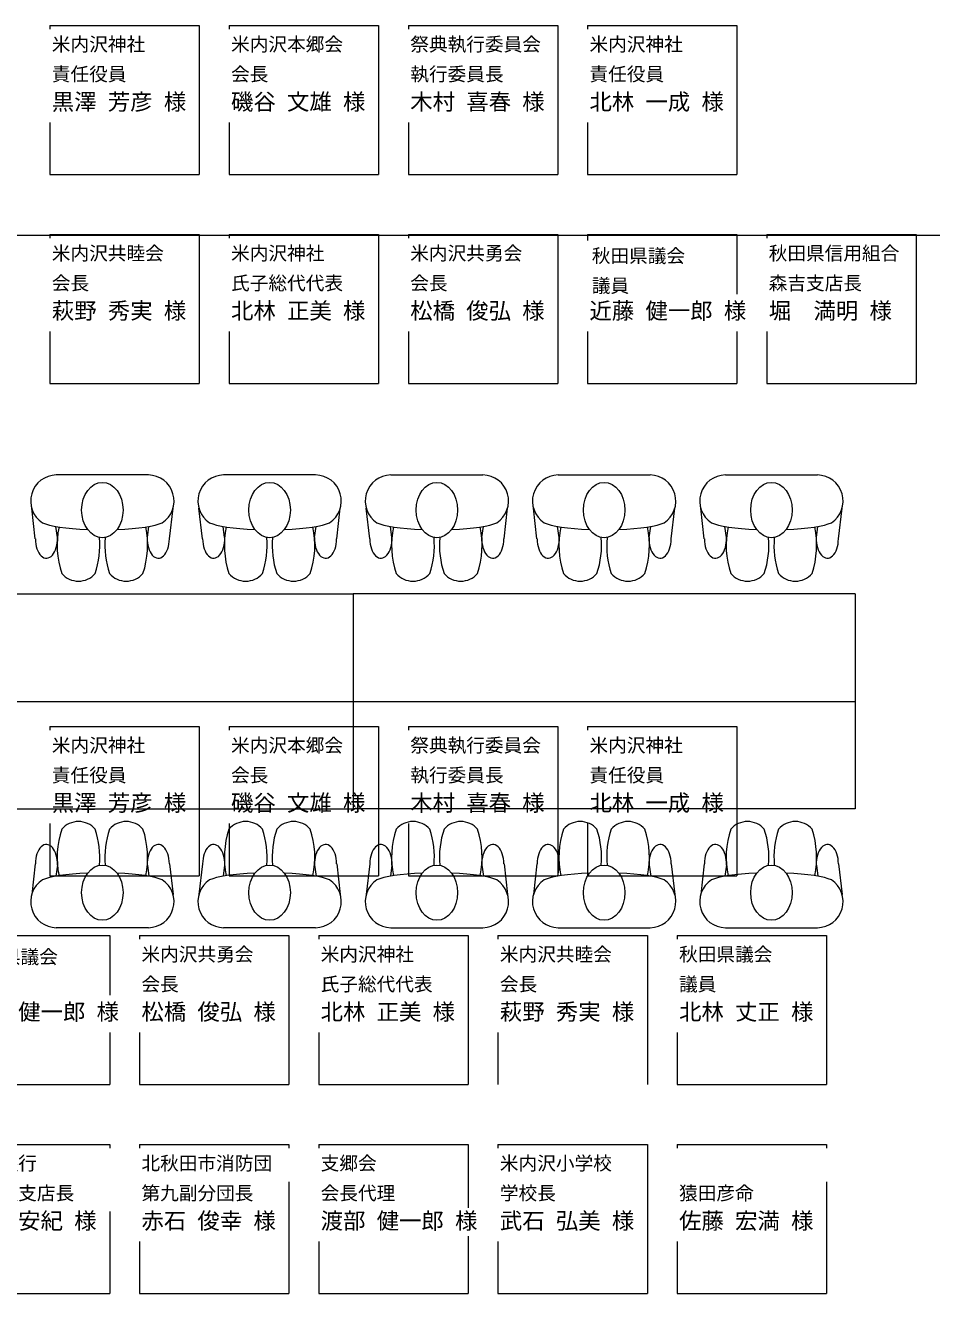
# Model space of a CAD drawing. Units: millimetres, scale not verified. Extents: x -4515 to 4165, y -4577 to 3584.
# Drawn here: x -1012 to 2022, y -677 to 3571 of the extents above; entities that cross this region are included whole.
import ezdxf
from ezdxf.enums import TextEntityAlignment as Align

# ---------------------------------------------------------------- set-up
doc = ezdxf.new("R2010")
doc.units = ezdxf.units.MM
doc.header["$LTSCALE"] = 25
doc.layers.add('2-1_席順', color=7, linetype='Continuous', lineweight=9)
doc.layers.add('2-2_直会席順', color=7, linetype='Continuous', lineweight=9)
doc.styles.add('ＭＳ 明朝', font='')
doc.styles.get('ＭＳ 明朝').set_extended_font_data('MS Mincho')

msp = doc.modelspace()

# ---------------------------------------------------------------- linework, layer by layer
at = {"layer": '2-1_席順'}
for p, q in [((-930.18, 3571), (-930.18, 3558.5)), ((-930.18, 3571), (-430.18, 3571)), ((-930.18, 3571), (-930.18, 3558.5)), ((-930.18, 3571), (-430.18, 3571)), ((-430.18, 3571), (-430.18, 3071)), ((-430.18, 3571), (-430.18, 3071)), ((-330.18, 3571), (-330.18, 3558.5)), ((-330.18, 3571), (169.82, 3571)), ((-330.18, 3571), (-330.18, 3558.5)), ((-330.18, 3571), (169.82, 3571)), ((169.82, 3571), (169.82, 3071)), ((169.82, 3571), (169.82, 3071)), ((269.82, 3571), (269.82, 3558.5)), ((269.82, 3571), (769.82, 3571)), ((269.82, 3571), (269.82, 3558.5)), ((269.82, 3571), (769.82, 3571)), ((769.82, 3571), (769.82, 3071)), ((769.82, 3571), (769.82, 3071)), ((869.82, 3571), (869.82, 3558.5)), ((869.82, 3571), (1369.82, 3571)), ((1369.82, 3571), (1369.82, 3071)), ((-930.18, 2871), (-930.18, 2858.5)), ((-930.18, 2871), (-430.18, 2871)), ((-430.18, 2871), (-430.18, 2371)), ((-330.18, 2871), (-330.18, 2858.5)), ((-330.18, 2871), (169.82, 2871)), ((169.82, 2871), (169.82, 2371)), ((269.82, 2871), (269.82, 2858.5)), ((269.82, 2871), (769.82, 2871)), ((769.82, 2871), (769.82, 2371)), ((869.82, 2871), (869.82, 2849.99)), ((869.82, 2871), (1369.82, 2871)), ((1369.82, 2871), (1369.82, 2671)), ((1469.82, 2871), (1469.82, 2858.5)), ((1469.82, 2871), (1969.82, 2871)), ((1969.82, 2871), (1969.82, 2371)), ((1369.82, 2546), (1369.82, 2371)), ((-930.18, 1222.69), (-930.18, 1210.19)), ((-930.18, 1222.69), (-430.18, 1222.69)), ((-430.18, 1222.69), (-430.18, 722.69)), ((-330.18, 1222.69), (-330.18, 1210.19)), ((-330.18, 1222.69), (169.82, 1222.69)), ((169.82, 1222.69), (169.82, 722.69)), ((269.82, 1222.69), (269.82, 1210.19)), ((269.82, 1222.69), (769.82, 1222.69)), ((769.82, 1222.69), (769.82, 722.69)), ((869.82, 1222.69), (869.82, 1210.19)), ((869.82, 1222.69), (1369.82, 1222.69)), ((1369.82, 1222.69), (1369.82, 722.69)), ((-1230.18, 522.69), (-730.18, 522.69)), ((-730.18, 522.69), (-730.18, 322.69)), ((-630.18, 522.69), (-630.18, 510.19)), ((-630.18, 522.69), (-130.18, 522.69)), ((-130.18, 522.69), (-130.18, 22.69)), ((-30.18, 522.69), (-30.18, 510.19)), ((-30.18, 522.69), (469.82, 522.69)), ((469.82, 522.69), (469.82, 22.69)), ((569.82, 522.69), (569.82, 510.19)), ((569.82, 522.69), (1069.82, 522.69)), ((1069.82, 522.69), (1069.82, 22.69)), ((1169.82, 522.69), (1169.82, 510.19)), ((1169.82, 522.69), (1669.82, 522.69)), ((1669.82, 522.69), (1669.82, 22.69)), ((-730.18, 197.69), (-730.18, 22.69)), ((569.82, 197.69), (569.82, 22.69)), ((-1230.18, -177.31), (-730.18, -177.31)), ((-730.18, -177.31), (-730.18, -189.81)), ((-630.18, -177.31), (-630.18, -189.81)), ((-630.18, -177.31), (-130.18, -177.31)), ((-130.18, -177.31), (-130.18, -189.81)), ((-30.18, -177.31), (-30.18, -189.81)), ((-30.18, -177.31), (469.82, -177.31)), ((469.82, -177.31), (469.82, -390.44)), ((569.82, -177.31), (569.82, -189.81)), ((569.82, -177.31), (1069.82, -177.31)), ((1069.82, -177.31), (1069.82, -677.31)), ((1169.82, -177.31), (1169.82, -189.81)), ((1169.82, -177.31), (1669.82, -177.31)), ((1669.82, -177.31), (1669.82, -189.81)), ((-130.18, -302.31), (-130.18, -677.31)), ((1669.82, -302.31), (1669.82, -677.31)), ((-730.18, -402.31), (-730.18, -677.31)), ((469.82, -484.73), (469.82, -677.31)), ((1169.82, -502.31), (1169.82, -677.31)), ((1169.82, -677.31), (1669.82, -677.31))]:
    msp.add_line(p, q, dxfattribs=at)
for points in [[(-930.18, 3246), (-930.18, 3071), (-430.18, 3071)], [(-930.18, 3246), (-930.18, 3071), (-430.18, 3071)], [(-330.18, 3246), (-330.18, 3071), (169.82, 3071)], [(-330.18, 3246), (-330.18, 3071), (169.82, 3071)], [(269.82, 3246), (269.82, 3071), (769.82, 3071)], [(269.82, 3246), (269.82, 3071), (769.82, 3071)], [(869.82, 3246), (869.82, 3071), (1369.82, 3071)], [(-930.18, 2546), (-930.18, 2371), (-430.18, 2371)], [(-330.18, 2546), (-330.18, 2371), (169.82, 2371)], [(269.82, 2546), (269.82, 2371), (769.82, 2371)], [(869.82, 2546), (869.82, 2371), (1369.82, 2371)], [(1469.82, 2546), (1469.82, 2371), (1969.82, 2371)], [(-930.18, 897.69), (-930.18, 722.69), (-430.18, 722.69)], [(-330.18, 897.69), (-330.18, 722.69), (169.82, 722.69)], [(269.82, 897.69), (269.82, 722.69), (769.82, 722.69)], [(869.82, 897.69), (869.82, 722.69), (1369.82, 722.69)], [(-1230.18, 197.69), (-1230.18, 22.69), (-730.18, 22.69)], [(-630.18, 197.69), (-630.18, 22.69), (-130.18, 22.69)], [(-30.18, 197.69), (-30.18, 22.69), (469.82, 22.69)], [(1169.82, 197.69), (1169.82, 22.69), (1669.82, 22.69)], [(-1230.18, -502.31), (-1230.18, -677.31), (-730.18, -677.31)], [(-630.18, -502.31), (-630.18, -677.31), (-130.18, -677.31)], [(-30.18, -502.31), (-30.18, -677.31), (469.82, -677.31)], [(569.82, -502.31), (569.82, -677.31), (1069.82, -677.31)]]:
    msp.add_lwpolyline(points, dxfattribs=at)
at = {"layer": '2-2_直会席順'}
for p, q in [((4165.23, 2866.7), (-4474.77, 2866.7)), ((-600.64, 2065.09), (-908.9, 2065.09)), ((-40.64, 2065.09), (-348.9, 2065.09)), ((211.1, 2065.09), (519.36, 2065.09)), ((771.1, 2065.09), (1079.36, 2065.09)), ((1331.1, 2065.09), (1639.36, 2065.09)), ((1331.1, 2065.09), (1639.36, 2065.09)), ((-979.61, 1850.7), (-991.35, 1953.6)), ((-529.93, 1850.7), (-518.19, 1953.6)), ((-419.61, 1850.7), (-431.35, 1953.6)), ((30.07, 1850.7), (41.81, 1953.6)), ((140.39, 1850.7), (128.65, 1953.6)), ((590.07, 1850.7), (601.81, 1953.6)), ((700.39, 1850.7), (688.65, 1953.6)), ((1150.07, 1850.7), (1161.81, 1953.6)), ((1260.39, 1850.7), (1248.65, 1953.6)), ((1260.39, 1850.7), (1248.65, 1953.6)), ((1710.07, 1850.7), (1721.81, 1953.6)), ((1710.07, 1850.7), (1721.81, 1953.6)), ((-905.37, 1855.53), (-910.55, 1892.48)), ((-604.17, 1855.53), (-599, 1892.48)), ((-345.37, 1855.53), (-350.55, 1892.48)), ((-44.17, 1855.53), (-39, 1892.48)), ((214.63, 1855.53), (209.45, 1892.48)), ((515.83, 1855.53), (521, 1892.48)), ((774.63, 1855.53), (769.45, 1892.48)), ((1075.83, 1855.53), (1081, 1892.48)), ((1334.63, 1855.53), (1329.45, 1892.48)), ((1334.63, 1855.53), (1329.45, 1892.48)), ((1635.83, 1855.53), (1641, 1892.48)), ((1635.83, 1855.53), (1641, 1892.48)), ((-1594.77, 1666.7), (85.23, 1666.7)), ((1765.23, 1666.7), (85.23, 1666.7)), ((85.23, 1666.7), (85.23, 946.7)), ((1765.23, 1666.7), (1765.23, 946.7)), ((-3274.77, 1306.7), (1765.23, 1306.7)), ((-1594.77, 946.7), (85.23, 946.7)), ((1765.23, 946.7), (85.23, 946.7)), ((-979.61, 762.7), (-991.35, 659.8)), ((-905.37, 757.87), (-910.55, 720.93)), ((-604.17, 757.87), (-599, 720.93)), ((-529.93, 762.7), (-518.19, 659.8)), ((-419.61, 762.7), (-431.35, 659.8)), ((-345.37, 757.87), (-350.55, 720.93)), ((-44.17, 757.87), (-39, 720.93)), ((30.07, 762.7), (41.81, 659.8)), ((140.39, 762.7), (128.65, 659.8)), ((214.63, 757.87), (209.45, 720.93)), ((515.83, 757.87), (521, 720.93)), ((590.07, 762.7), (601.81, 659.8)), ((700.39, 762.7), (688.65, 659.8)), ((774.63, 757.87), (769.45, 720.93)), ((1075.83, 757.87), (1081, 720.93)), ((1150.07, 762.7), (1161.81, 659.8)), ((1260.39, 762.7), (1248.65, 659.8)), ((1334.63, 757.87), (1329.45, 720.93)), ((1635.83, 757.87), (1641, 720.93)), ((1710.07, 762.7), (1721.81, 659.8)), ((-600.64, 548.32), (-908.9, 548.32)), ((-40.64, 548.32), (-348.9, 548.32)), ((211.1, 548.32), (519.36, 548.32)), ((771.1, 548.32), (1079.36, 548.32)), ((1331.1, 548.32), (1639.36, 548.32))]:
    msp.add_line(p, q, dxfattribs=at)
for centre, radius, start, end in [((-907.5, 1977.83), 87.27, 90.91862, 236.62108), ((-602.04, 1977.83), 87.27, 303.37892, 89.08138), ((-347.5, 1977.83), 87.27, 90.91862, 236.62108), ((-42.04, 1977.83), 87.27, 303.37892, 89.08138), ((212.5, 1977.83), 87.27, 90.91862, 236.62108), ((517.96, 1977.83), 87.27, 303.37892, 89.08138), ((772.5, 1977.83), 87.27, 90.91862, 236.62108), ((1077.96, 1977.83), 87.27, 303.37892, 89.08138), ((1332.5, 1977.83), 87.27, 90.91862, 236.62108), ((1332.5, 1977.83), 87.27, 90.91862, 236.62108), ((1637.96, 1977.83), 87.27, 303.37892, 89.08138), ((1637.96, 1977.83), 87.27, 303.37892, 89.08138), ((-611.1, 1829.35), 295.19, 167.9625, 198.65587), ((-898.45, 1829.35), 295.19, 341.34413, 12.0375), ((-51.1, 1829.35), 295.19, 167.9625, 198.65587), ((-338.45, 1829.35), 295.19, 341.34413, 12.0375), ((508.9, 1829.35), 295.19, 167.9625, 198.65587), ((221.55, 1829.35), 295.19, 341.34413, 12.0375), ((1068.9, 1829.35), 295.19, 167.9625, 198.65587), ((781.55, 1829.35), 295.19, 341.34413, 12.0375), ((1628.9, 1829.35), 295.19, 167.9625, 198.65587), ((1628.9, 1829.35), 295.19, 167.9625, 198.65587), ((1341.55, 1829.35), 295.19, 341.34413, 12.0375), ((1341.55, 1829.35), 295.19, 341.34413, 12.0375), ((-1058.45, 1829.35), 295.19, 341.34413, 4.97032), ((-451.1, 1829.35), 295.19, 175.02968, 198.65587), ((-498.45, 1829.35), 295.19, 341.34413, 4.97032), ((108.9, 1829.35), 295.19, 175.02968, 198.65587), ((61.55, 1829.35), 295.19, 341.34413, 4.97032), ((668.9, 1829.35), 295.19, 175.02968, 198.65587), ((621.55, 1829.35), 295.19, 341.34413, 4.97032), ((1228.9, 1829.35), 295.19, 175.02968, 198.65587), ((1181.55, 1829.35), 295.19, 341.34413, 4.97032), ((1181.55, 1829.35), 295.19, 341.34413, 4.97032), ((1788.9, 1829.35), 295.19, 175.02968, 198.65587), ((1788.9, 1829.35), 295.19, 175.02968, 198.65587), ((-834.77, 1783.35), 74.03, 220.8455, 319.1545), ((-674.77, 1783.35), 74.03, 220.8455, 319.1545), ((-274.77, 1783.35), 74.03, 220.8455, 319.1545), ((-114.77, 1783.35), 74.03, 220.8455, 319.1545), ((285.23, 1783.35), 74.03, 220.8455, 319.1545), ((445.23, 1783.35), 74.03, 220.8455, 319.1545), ((845.23, 1783.35), 74.03, 220.8455, 319.1545), ((1005.23, 1783.35), 74.03, 220.8455, 319.1545), ((1405.23, 1783.35), 74.03, 220.8455, 319.1545), ((1405.23, 1783.35), 74.03, 220.8455, 319.1545), ((1565.23, 1783.35), 74.03, 220.8455, 319.1545), ((1565.23, 1783.35), 74.03, 220.8455, 319.1545), ((-834.77, 830.06), 74.03, 40.8455, 139.1545), ((-674.77, 830.06), 74.03, 40.8455, 139.1545), ((-274.77, 830.06), 74.03, 40.8455, 139.1545), ((-114.77, 830.06), 74.03, 40.8455, 139.1545), ((285.23, 830.06), 74.03, 40.8455, 139.1545), ((445.23, 830.06), 74.03, 40.8455, 139.1545), ((845.23, 830.06), 74.03, 40.8455, 139.1545), ((1005.23, 830.06), 74.03, 40.8455, 139.1545), ((1405.23, 830.06), 74.03, 40.8455, 139.1545), ((1565.23, 830.06), 74.03, 40.8455, 139.1545), ((-611.1, 784.05), 295.19, 161.34413, 192.0375), ((-1058.45, 784.05), 295.19, 355.02968, 18.65587), ((-451.1, 784.05), 295.19, 161.34413, 184.97032), ((-898.45, 784.05), 295.19, 347.9625, 18.65587), ((-51.1, 784.05), 295.19, 161.34413, 192.0375), ((-498.45, 784.05), 295.19, 355.02968, 18.65587), ((108.9, 784.05), 295.19, 161.34413, 184.97032), ((-338.45, 784.05), 295.19, 347.9625, 18.65587), ((508.9, 784.05), 295.19, 161.34413, 192.0375), ((61.55, 784.05), 295.19, 355.02968, 18.65587), ((668.9, 784.05), 295.19, 161.34413, 184.97032), ((221.55, 784.05), 295.19, 347.9625, 18.65587), ((1068.9, 784.05), 295.19, 161.34413, 192.0375), ((621.55, 784.05), 295.19, 355.02968, 18.65587), ((1228.9, 784.05), 295.19, 161.34413, 184.97032), ((781.55, 784.05), 295.19, 347.9625, 18.65587), ((1628.9, 784.05), 295.19, 161.34413, 192.0375), ((1181.55, 784.05), 295.19, 355.02968, 18.65587), ((1788.9, 784.05), 295.19, 161.34413, 184.97032), ((1341.55, 784.05), 295.19, 347.9625, 18.65587), ((-907.5, 635.58), 87.27, 123.37892, 269.08138), ((-602.04, 635.58), 87.27, 270.91862, 56.62108), ((-347.5, 635.58), 87.27, 123.37892, 269.08138), ((-42.04, 635.58), 87.27, 270.91862, 56.62108), ((212.5, 635.58), 87.27, 123.37892, 269.08138), ((517.96, 635.58), 87.27, 270.91862, 56.62108), ((772.5, 635.58), 87.27, 123.37892, 269.08138), ((1077.96, 635.58), 87.27, 270.91862, 56.62108), ((1332.5, 635.58), 87.27, 123.37892, 269.08138), ((1637.96, 635.58), 87.27, 270.91862, 56.62108)]:
    msp.add_arc(centre, radius, start, end, dxfattribs=at)
for centre, major_axis in [((-754.77, 1947.49), (0, 92.56)), ((-194.77, 1947.49), (0, 92.56)), ((365.23, 1947.49), (0, 92.56)), ((925.23, 1947.49), (0, 92.56)), ((1485.23, 1947.49), (0, 92.56)), ((1485.23, 1947.49), (0, 92.56)), ((-754.77, 665.91), (0, -92.56)), ((-194.77, 665.91), (0, -92.56)), ((365.23, 665.91), (0, -92.56)), ((925.23, 665.91), (0, -92.56)), ((1485.23, 665.91), (0, -92.56))]:
    msp.add_ellipse(centre, major_axis=major_axis, ratio=0.75, dxfattribs=at)
for centre, major_axis, ratio, start_param, end_param in [((-754.77, 1915.82), (211.77, 0), 0.1614, 3.465106, 4.4762726), ((-754.77, 1915.82), (211.77, 0), 0.1614, 4.9482998, 5.9596134), ((-194.77, 1915.82), (211.77, 0), 0.1614, 3.465106, 4.4762726), ((-194.77, 1915.82), (211.77, 0), 0.1614, 4.9482998, 5.9596134), ((365.23, 1915.82), (-211.77, 0), 0.1614, 0.3235719, 1.3348855), ((365.23, 1915.82), (-211.77, 0), 0.1614, 1.8069127, 2.8180793), ((925.23, 1915.82), (-211.77, 0), 0.1614, 0.3235719, 1.3348855), ((925.23, 1915.82), (-211.77, 0), 0.1614, 1.8069127, 2.8180793), ((1485.23, 1915.82), (-211.77, 0), 0.1614, 0.3235719, 1.3348855), ((1485.23, 1915.82), (-211.77, 0), 0.1614, 0.3235719, 1.3348855), ((1485.23, 1915.82), (-211.77, 0), 0.1614, 1.8069127, 2.8180793), ((1485.23, 1915.82), (-211.77, 0), 0.1614, 1.8069127, 2.8180793), ((-942.06, 1850.94), (0, 64.8), 0.5714, 1.5744912, 4.7837372), ((-567.48, 1850.94), (0, 64.8), 0.5714, 1.4994481, 4.7086941), ((-382.06, 1850.94), (0, 64.8), 0.5714, 1.5744912, 4.7837372), ((-7.48, 1850.94), (0, 64.8), 0.5714, 1.4994481, 4.7086941), ((177.94, 1850.94), (0, 64.8), 0.5714, 1.5744912, 4.7837372), ((552.52, 1850.94), (0, 64.8), 0.5714, 1.4994481, 4.7086941), ((737.94, 1850.94), (0, 64.8), 0.5714, 1.5744912, 4.7837372), ((1112.52, 1850.94), (0, 64.8), 0.5714, 1.4994481, 4.7086941), ((1297.94, 1850.94), (0, 64.8), 0.5714, 1.5744912, 4.7837372), ((1297.94, 1850.94), (0, 64.8), 0.5714, 1.5744912, 4.7837372), ((1672.52, 1850.94), (0, 64.8), 0.5714, 1.4994481, 4.7086941), ((1672.52, 1850.94), (0, 64.8), 0.5714, 1.4994481, 4.7086941), ((-942.06, 762.46), (0, -64.8), 0.5714, 1.4994481, 4.7086941), ((-567.48, 762.46), (0, -64.8), 0.5714, 1.5744912, 4.7837372), ((-382.06, 762.46), (0, -64.8), 0.5714, 1.4994481, 4.7086941), ((-7.48, 762.46), (0, -64.8), 0.5714, 1.5744912, 4.7837372), ((177.94, 762.46), (0, -64.8), 0.5714, 1.4994481, 4.7086941), ((552.52, 762.46), (0, -64.8), 0.5714, 1.5744912, 4.7837372), ((737.94, 762.46), (0, -64.8), 0.5714, 1.4994481, 4.7086941), ((1112.52, 762.46), (0, -64.8), 0.5714, 1.5744912, 4.7837372), ((1297.94, 762.46), (0, -64.8), 0.5714, 1.4994481, 4.7086941), ((1672.52, 762.46), (0, -64.8), 0.5714, 1.5744912, 4.7837372), ((-754.77, 697.58), (211.77, 0), 0.1614, 1.8069127, 2.8180793), ((-754.77, 697.58), (211.77, 0), 0.1614, 0.3235719, 1.3348855), ((-194.77, 697.58), (211.77, 0), 0.1614, 1.8069127, 2.8180793), ((-194.77, 697.58), (211.77, 0), 0.1614, 0.3235719, 1.3348855), ((365.23, 697.58), (-211.77, 0), 0.1614, 4.9482998, 5.9596134), ((365.23, 697.58), (-211.77, 0), 0.1614, 3.465106, 4.4762726), ((925.23, 697.58), (-211.77, 0), 0.1614, 4.9482998, 5.9596134), ((925.23, 697.58), (-211.77, 0), 0.1614, 3.465106, 4.4762726), ((1485.23, 697.58), (-211.77, 0), 0.1614, 4.9482998, 5.9596134), ((1485.23, 697.58), (-211.77, 0), 0.1614, 3.465106, 4.4762726)]:
    msp.add_ellipse(centre, major_axis=major_axis, ratio=ratio, start_param=start_param, end_param=end_param, dxfattribs=at)

# ---------------------------------------------------------------- texts
at = {"layer": '2-1_席順', "color": 4, "style": 'ＭＳ 明朝'}
for s, p in [('米内沢神社', (-923.93, 3471)), ('米内沢本郷会', (-323.93, 3471)), ('祭典執行委員会', (276.07, 3471)), ('米内沢神社', (876.07, 3471)), ('責任役員', (-923.93, 3371)), ('会長', (-323.93, 3371)), ('執行委員長', (276.07, 3371)), ('責任役員', (876.07, 3371)), ('米内沢共睦会', (-923.93, 2771)), ('米内沢神社', (-323.93, 2771)), ('米内沢共勇会', (276.07, 2771)), ('秋田県議会', (883.87, 2762.49)), ('秋田県信用組合', (1476.07, 2771)), ('会長', (-923.93, 2671)), ('氏子総代代表', (-323.93, 2671)), ('会長', (276.07, 2671)), ('議員', (883.87, 2662.49)), ('森吉支店長', (1476.07, 2671)), ('米内沢神社', (-923.93, 1122.69)), ('米内沢本郷会', (-323.93, 1122.69)), ('祭典執行委員会', (276.07, 1122.69)), ('米内沢神社', (876.07, 1122.69)), ('責任役員', (-923.93, 1022.69)), ('会長', (-323.93, 1022.69)), ('執行委員長', (276.07, 1022.69)), ('責任役員', (876.07, 1022.69)), ('秋田県議会', (-1216.13, 414.19)), ('米内沢共勇会', (-623.93, 422.69)), ('米内沢神社', (-23.93, 422.69)), ('米内沢共睦会', (576.07, 422.69)), ('秋田県議会', (1176.07, 422.69)), ('会長', (-623.93, 322.69)), ('氏子総代代表', (-23.93, 322.69)), ('会長', (576.07, 322.69)), ('議員', (1176.07, 322.69)), ('北都銀行', (-1223.93, -277.31)), ('北秋田市消防団', (-623.93, -277.31)), ('支郷会', (-23.93, -277.31)), ('米内沢小学校', (576.07, -277.31)), ('米内沢支店長', (-1223.93, -377.31)), ('第九副分団長', (-623.93, -377.31)), ('会長代理', (-23.93, -377.31)), ('学校長', (576.07, -377.31)), ('猿田彦命', (1176.07, -377.31))]:
    msp.add_text(s, height=45.82, dxfattribs=at).set_placement(p, align=Align.BOTTOM_LEFT)
at = {"layer": '2-1_席順', "style": 'ＭＳ 明朝'}
for s, p in [('黒澤 芳彦 様', (-923.93, 3271)), ('磯谷 文雄 様', (-323.93, 3271)), ('木村 喜春 様', (276.07, 3271)), ('北林 一成 様', (876.07, 3271)), ('萩野 秀実 様', (-923.93, 2571)), ('北林 正美 様', (-323.93, 2571)), ('松橋 俊弘 様', (276.07, 2571)), ('近藤 健一郎 様', (876.07, 2571)), ('堀\u3000満明 様', (1476.07, 2571)), ('黒澤 芳彦 様', (-923.93, 922.69)), ('磯谷 文雄 様', (-323.93, 922.69)), ('木村 喜春 様', (276.07, 922.69)), ('北林 一成 様', (876.07, 922.69)), ('近藤 健一郎 様', (-1223.93, 222.69)), ('松橋 俊弘 様', (-623.93, 222.69)), ('北林 正美 様', (-23.93, 222.69)), ('萩野 秀実 様', (576.07, 222.69)), ('北林 丈正 様', (1176.07, 222.69)), ('加藤 安紀 様', (-1223.93, -477.31)), ('赤石 俊幸 様', (-623.93, -477.31)), ('渡部 健一郎 様', (-23.93, -477.31)), ('武石 弘美 様', (576.07, -477.31)), ('佐藤 宏満 様', (1176.07, -477.31))]:
    msp.add_text(s, height=54.99, dxfattribs=at).set_placement(p, align=Align.BOTTOM_LEFT)

doc.saveas('drawing.dxf')
